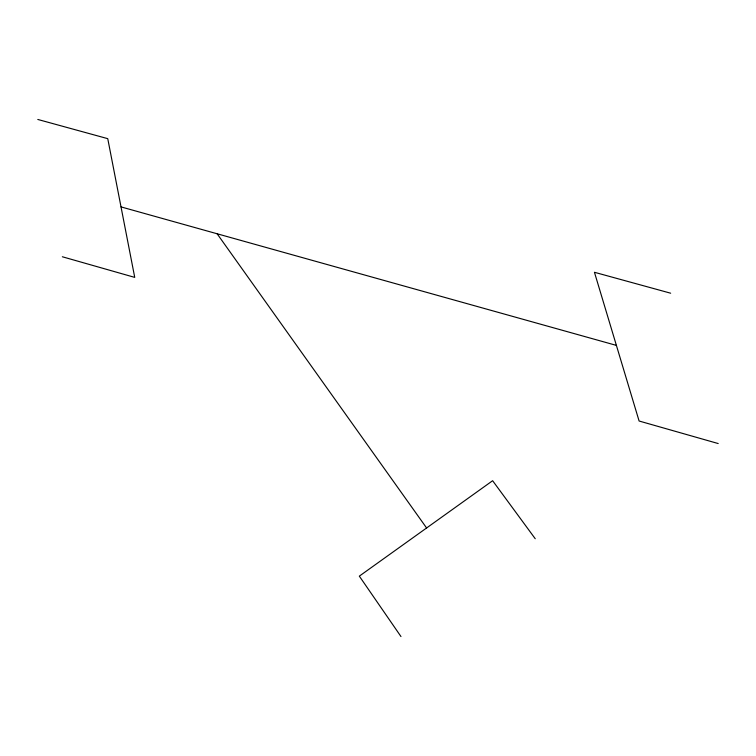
<?xml version="1.0" encoding="UTF-8"?>
<svg xmlns="http://www.w3.org/2000/svg" width="756" height="756" viewBox="0 0 756 756"><rect width="100%" height="100%" fill="white"/><g stroke="black" fill="none" stroke-linecap="round" stroke-linejoin="round"><path stroke-width="1.13" d="M37.8 119.457L107.749 138.66L134.729 277.386L62.351 256.766M670.657 293.205L594.443 272.283L639.103 421.016L718.2 443.545M121.017 206.898L616.395 345.397M535.239 538.735L492.628 480.712L359.327 576.138L400.973 636.543M217.123 233.774L426.601 527.981"/></g></svg>
